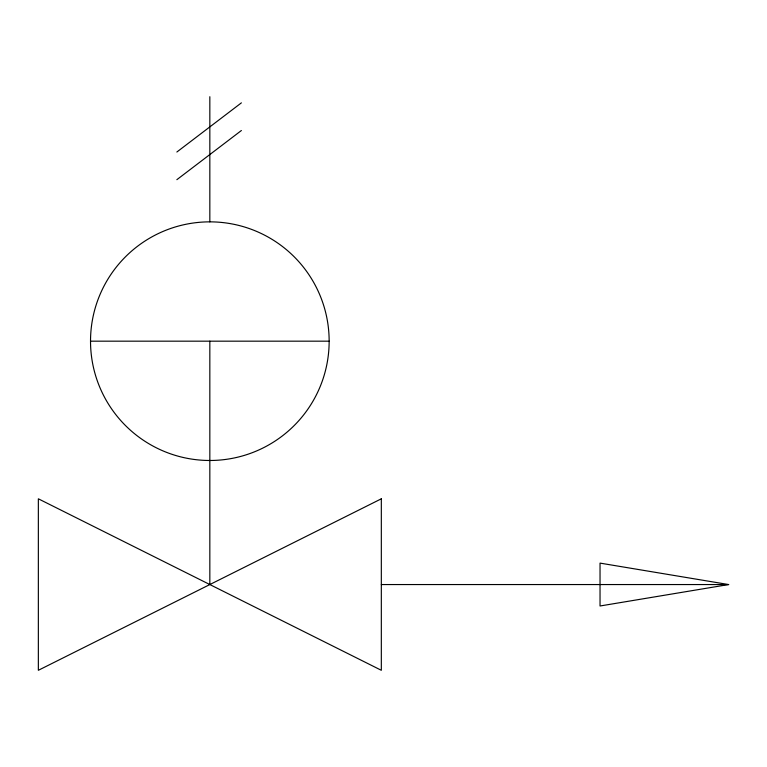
<?xml version="1.0" encoding="UTF-8"?>
<svg xmlns="http://www.w3.org/2000/svg" width="767" height="767" viewBox="0 0 767 767"><rect width="100%" height="100%" fill="white"/><g stroke="black" fill="none" stroke-linecap="round" stroke-linejoin="round"><path stroke-width="1.15" d="M176.861 152.019L241.394 102.855M176.861 179.679L241.394 130.515M728.65 584.55L600.034 605.988L600.034 563.112L728.65 584.55L381.324 584.55M90.525 341.171L329.148 341.171A119.307 119.307 0 0 0 150.179 237.847A119.307 119.307 0 0 0 150.179 444.496A119.307 119.307 0 0 0 329.148 341.171M209.832 96.709L209.832 221.855M209.832 341.171L209.832 584.55M381.324 498.809L38.35 670.291L38.35 498.809L381.324 670.291L381.324 498.809"/></g></svg>
